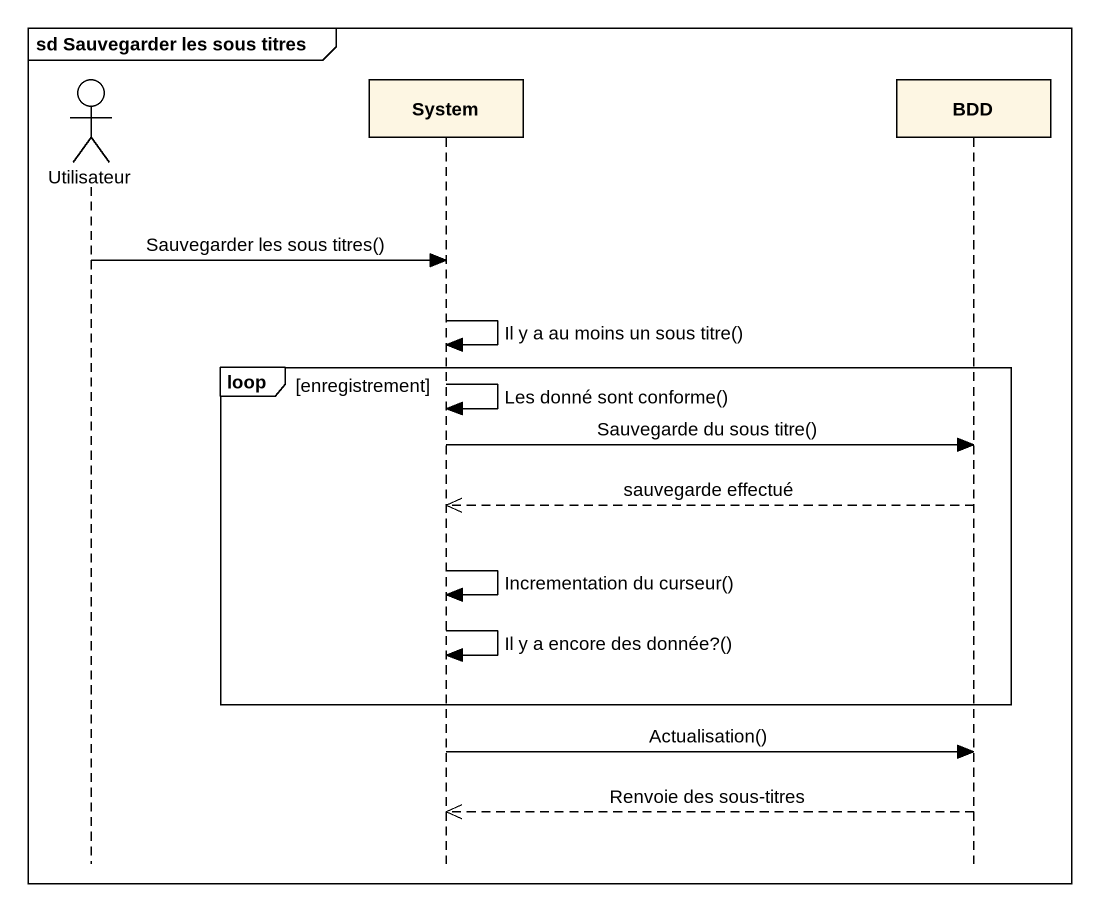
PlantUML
@startuml
mainframe sd Sauvegarder les sous titres
hide footbox
actor Utilisateur
participant System
participant BDD

Utilisateur -> System : Sauvegarder les sous titres()
System -> System : Il y a au moins un sous titre()
loop enregistrement
  System -> System : Les donné sont conforme()
  System -> BDD : Sauvegarde du sous titre()
  BDD -->> System : sauvegarde effectué
  System -> System : Incrementation du curseur()
  System -> System : Il y a encore des donnée?()
end
System -> BDD : Actualisation()
BDD -->> System : Renvoie des sous-titres
@enduml
